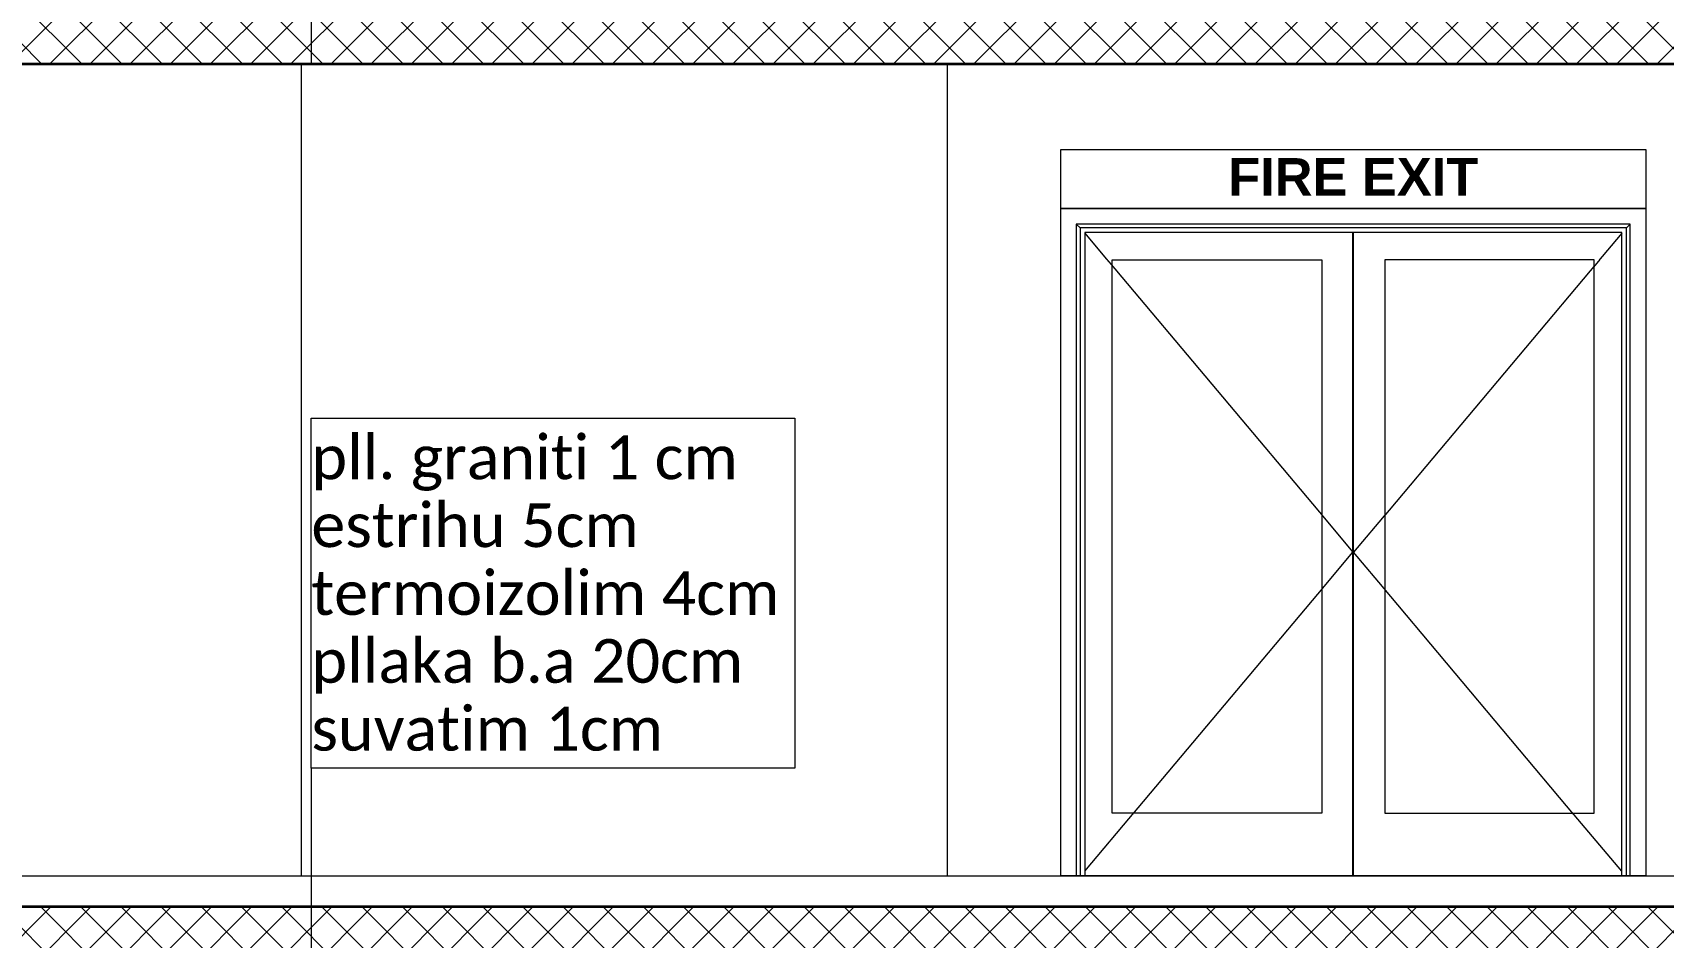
# Model space of a CAD drawing. Header units: millimetres. Extents: x -15634 to 67596, y -3027 to 55843.
# Drawn here: x 14114 to 19338, y 23598 to 26496 of the extents above; entities that cross this region are included whole.
import ezdxf

# ---------------------------------------------------------------- set-up
doc = ezdxf.new("R2010")
doc.units = ezdxf.units.MM
doc.header["$MEASUREMENT"] = 0
doc.set_wipeout_variables(frame=1)
doc.linetypes.add('Wipeout_Contour', pattern=[1000, 0, -1000])
for name, color, linetype in [('aaaa oxhakat', 7, 'Continuous'), ('Dimensioning - General', 7, 'Continuous'), ('Structural - Bearing', 7, 'Continuous'), ('Structural - Combined', 7, 'Continuous')]:
    doc.layers.add(name, color=color, linetype=linetype)
for name, color, linetype, lineweight, true_color in [('aaaa oxhakat _Pen_No__82', 7, 'Continuous', 20, 0xaaaaaa), ('Dimensioning - General_Pen_No__61', 7, 'Continuous', 20, 0x6a6a6a), ('Dimensioning - General_Pen_No__88', 7, 'Continuous', 20, 0xfd4435), ('Drawing & Figure_Pen_No__61', 7, 'Continuous', 20, 0x6a6a6a), ('Structural - Bearing_Pen_No__61', 7, 'Continuous', 20, 0x6a6a6a), ('Structural - Bearing_Pen_No__82', 7, 'Continuous', 20, 0xaaaaaa), ('Structural - Combined_Pen_No__82', 7, 'Continuous', 20, 0xaaaaaa)]:
    doc.layers.add(name, color=color, linetype=linetype, lineweight=lineweight, true_color=true_color)
for name, color, linetype, lineweight in [('Drawing & Figure_Pen_No__1', 7, 'Continuous', 13), ('Structural - Bearing_Pen_No__1', 7, 'Continuous', 13), ('Structural - Bearing_Pen_No__7', 7, 'Continuous', 35)]:
    doc.layers.add(name, color=color, linetype=linetype, lineweight=lineweight)
doc.styles.add('GENERATED_STYLE_2', font='arialbd.ttf')
doc.styles.add('GENERATED_STYLE_6', font='calibril.ttf')
doc.dimstyles.new('GENERATED_STYLE__3', dxfattribs={"dimtxt": 195.999997, "dimasz": 106.4, "dimexe": 0.18, "dimexo": 0.0625, "dimgap": 0.09, "dimtad": 1, "dimdec": 0, "dimlfac": 0.1, "dimzin": 0, "dimdsep": 46, "dimtxsty": 'GENERATED_STYLE_6', "dimblk": 'ARROWHEAD_2', "dimblk1": 'ARROWHEAD_2', "dimblk2": 'ARROWHEAD_2', "dimcen": 0.09, "dimse1": 1, "dimse2": 1, "dimclrd": 256, "dimclre": 256, "dimclrt": 256, "dimadec": 0, "dimazin": 0, "dimtfac": 1, "dimtdec": 4, "dimtmove": 0, "dimatfit": 3, "dimfxl": 1, "dimtolj": 1, "dimtzin": 0, "dimarcsym": 0})
pattern_1 = [(45, (0, 0), (-64.34671, 64.34671), []), (135, (0, 0), (64.34671, 64.34671), [])]

# ---------------------------------------------------------------- blocks, each defined once
blk = doc.blocks.new('*D50')
at = {"layer": 'Dimensioning - General_Pen_No__61', "color": 251, "linetype": 'Continuous', "lineweight": 20, "true_color": 0x6a6a6a, "transparency": 16777216}
for p, q in [((27454.4, 23736), (27594.4, 23655.2)), ((27629.4, 23695.6), (27419.4, 23695.6)), ((27524.4, 23495.6), (27524.4, 23695.6)), ((27454.4, 23536), (27594.4, 23455.2)), ((27629.4, 23495.6), (27419.4, 23495.6))]:
    blk.add_line(p, q, dxfattribs=at)
blk = doc.blocks.new('ARROWHEAD_2')
at = {"color": 0, "linetype": 'Continuous', "lineweight": 0}
for p, q in [((-0.378, -0.655), (0.378, 0.655)), ((0, 0), (-1, 0))]:
    blk.add_line(p, q, dxfattribs=at)
blk = doc.blocks.new('*D51')
at = {"layer": 'Dimensioning - General_Pen_No__61', "color": 251, "linetype": 'Continuous', "lineweight": 20, "true_color": 0x6a6a6a, "transparency": 16777216}
for p, q in [((27454.4, 26436), (27594.4, 26355.2)), ((27629.4, 26395.6), (27419.4, 26395.6)), ((27524.4, 23695.6), (27524.4, 26395.6)), ((27454.4, 23736), (27594.4, 23655.2)), ((27629.4, 23695.6), (27419.4, 23695.6))]:
    blk.add_line(p, q, dxfattribs=at)
at = {"layer": 'Dimensioning - General_Pen_No__88', "color": 20, "lineweight": 20, "true_color": 0xfd4435, "transparency": 16777216, "char_height": 196, "attachment_point": 7, "rotation": 90, "style": 'GENERATED_STYLE_6'}
for s, insert in [('\\A1;{\\pql;\\fCalibri Light|b0|i0|c0|p34;20}', (27485.2, 26037.4)), ('\\A1;{\\pql;\\fCalibri Light|b0|i0|c0|p34;270}', (27485.2, 24807.3))]:
    blk.add_mtext(s, dxfattribs=dict(at, insert=insert))
blk = doc.blocks.new('*D52')
at = {"layer": 'Dimensioning - General_Pen_No__61', "color": 251, "linetype": 'Continuous', "lineweight": 20, "true_color": 0x6a6a6a, "transparency": 16777216}
for p, q in [((27629.4, 26595.6), (27419.4, 26595.6)), ((27454.4, 26636), (27594.4, 26555.2)), ((27524.4, 26395.6), (27524.4, 26595.6)), ((27454.4, 26436), (27594.4, 26355.2)), ((27629.4, 26395.6), (27419.4, 26395.6))]:
    blk.add_line(p, q, dxfattribs=at)
blk = doc.blocks.new('*D98')
at = {"layer": 'Dimensioning - General_Pen_No__61', "color": 251, "linetype": 'Continuous', "lineweight": 20, "true_color": 0x6a6a6a, "transparency": 16777216}
for p, q in [((28004.4, 23736), (28144.4, 23655.2)), ((28179.4, 23695.6), (27969.4, 23695.6)), ((28074.4, 23495.6), (28074.4, 23695.6)), ((28004.4, 23536), (28144.4, 23455.2)), ((28179.4, 23495.6), (27969.4, 23495.6))]:
    blk.add_line(p, q, dxfattribs=at)
blk = doc.blocks.new('*D99')
at = {"layer": 'Dimensioning - General_Pen_No__61', "color": 251, "linetype": 'Continuous', "lineweight": 20, "true_color": 0x6a6a6a, "transparency": 16777216}
for p, q in [((28004.4, 26436), (28144.4, 26355.2)), ((28179.4, 26395.6), (27969.4, 26395.6)), ((28074.4, 23695.6), (28074.4, 26395.6)), ((28004.4, 23736), (28144.4, 23655.2)), ((28179.4, 23695.6), (27969.4, 23695.6))]:
    blk.add_line(p, q, dxfattribs=at)
at = {"layer": 'Dimensioning - General_Pen_No__88', "color": 20, "lineweight": 20, "true_color": 0xfd4435, "transparency": 16777216, "char_height": 196, "attachment_point": 7, "rotation": 90, "style": 'GENERATED_STYLE_6'}
for s, insert in [('\\A1;{\\pql;\\fCalibri Light|b0|i0|c0|p34;20}', (28035.2, 26037.4)), ('\\A1;{\\pql;\\fCalibri Light|b0|i0|c0|p34;270}', (28035.2, 24807.3))]:
    blk.add_mtext(s, dxfattribs=dict(at, insert=insert))
blk = doc.blocks.new('*D100')
at = {"layer": 'Dimensioning - General_Pen_No__61', "color": 251, "linetype": 'Continuous', "lineweight": 20, "true_color": 0x6a6a6a, "transparency": 16777216}
for p, q in [((28179.4, 26595.6), (27969.4, 26595.6)), ((28004.4, 26636), (28144.4, 26555.2)), ((28074.4, 26395.6), (28074.4, 26595.6)), ((28004.4, 26436), (28144.4, 26355.2)), ((28179.4, 26395.6), (27969.4, 26395.6))]:
    blk.add_line(p, q, dxfattribs=at)
blk = doc.blocks.new('*D127')
at = {"layer": 'Dimensioning - General_Pen_No__61', "color": 251, "linetype": 'Continuous', "lineweight": 20, "true_color": 0x6a6a6a, "transparency": 16777216}
for p, q in [((28554.4, 23736), (28694.4, 23655.2)), ((28729.4, 23695.6), (28519.4, 23695.6)), ((28624.4, 20795.6), (28624.4, 23695.6)), ((28729.4, 20795.6), (28519.4, 20795.6)), ((28554.4, 20836), (28694.4, 20755.2))]:
    blk.add_line(p, q, dxfattribs=at)
at = {"layer": 'Dimensioning - General_Pen_No__88', "color": 20, "lineweight": 20, "true_color": 0xfd4435, "transparency": 16777216, "insert": (28585.2, 22007.3), "char_height": 196, "attachment_point": 7, "rotation": 90, "style": 'GENERATED_STYLE_6'}
blk.add_mtext('\\A1;{\\pql;\\fCalibri Light|b0|i0|c0|p34;290}', dxfattribs=at)
blk = doc.blocks.new('*D128')
at = {"layer": 'Dimensioning - General_Pen_No__61', "color": 251, "linetype": 'Continuous', "lineweight": 20, "true_color": 0x6a6a6a, "transparency": 16777216}
for p, q in [((28729.4, 26595.6), (28519.4, 26595.6)), ((28554.4, 26636), (28694.4, 26555.2)), ((28624.4, 23695.6), (28624.4, 26595.6)), ((28554.4, 23736), (28694.4, 23655.2)), ((28729.4, 23695.6), (28519.4, 23695.6))]:
    blk.add_line(p, q, dxfattribs=at)
at = {"layer": 'Dimensioning - General_Pen_No__88', "color": 20, "lineweight": 20, "true_color": 0xfd4435, "transparency": 16777216, "insert": (28585.2, 24907.3), "char_height": 196, "attachment_point": 7, "rotation": 90, "style": 'GENERATED_STYLE_6'}
blk.add_mtext('\\A1;{\\pql;\\fCalibri Light|b0|i0|c0|p34;290}', dxfattribs=at)
blk = doc.blocks.new('*D146')
at = {"layer": 'Dimensioning - General_Pen_No__61', "color": 251, "linetype": 'Continuous', "lineweight": 20, "true_color": 0x6a6a6a, "transparency": 16777216}
for p, q in [((34964.9, 23736), (35104.9, 23655.2)), ((35139.9, 23695.6), (34929.9, 23695.6)), ((35034.9, 23495.6), (35034.9, 23695.6)), ((34964.9, 23536), (35104.9, 23455.2)), ((35139.9, 23495.6), (34929.9, 23495.6))]:
    blk.add_line(p, q, dxfattribs=at)
blk = doc.blocks.new('*D147')
at = {"layer": 'Dimensioning - General_Pen_No__61', "color": 251, "linetype": 'Continuous', "lineweight": 20, "true_color": 0x6a6a6a, "transparency": 16777216}
for p, q in [((34964.9, 26436), (35104.9, 26355.2)), ((35139.9, 26395.6), (34929.9, 26395.6)), ((35034.9, 23695.6), (35034.9, 26395.6)), ((34964.9, 23736), (35104.9, 23655.2)), ((35139.9, 23695.6), (34929.9, 23695.6))]:
    blk.add_line(p, q, dxfattribs=at)
at = {"layer": 'Dimensioning - General_Pen_No__88', "color": 20, "lineweight": 20, "true_color": 0xfd4435, "transparency": 16777216, "char_height": 196, "attachment_point": 7, "rotation": 90, "style": 'GENERATED_STYLE_6'}
for s, insert in [('\\A1;{\\pql;\\fCalibri Light|b0|i0|c0|p34;20}', (34995.7, 26037.4)), ('\\A1;{\\pql;\\fCalibri Light|b0|i0|c0|p34;270}', (34995.7, 24807.3))]:
    blk.add_mtext(s, dxfattribs=dict(at, insert=insert))
blk = doc.blocks.new('*D148')
at = {"layer": 'Dimensioning - General_Pen_No__61', "color": 251, "linetype": 'Continuous', "lineweight": 20, "true_color": 0x6a6a6a, "transparency": 16777216}
for p, q in [((35139.9, 26595.6), (34929.9, 26595.6)), ((34964.9, 26636), (35104.9, 26555.2)), ((35034.9, 26395.6), (35034.9, 26595.6)), ((34964.9, 26436), (35104.9, 26355.2)), ((35139.9, 26395.6), (34929.9, 26395.6))]:
    blk.add_line(p, q, dxfattribs=at)
blk = doc.blocks.new('*D194')
at = {"layer": 'Dimensioning - General_Pen_No__61', "color": 251, "linetype": 'Continuous', "lineweight": 20, "true_color": 0x6a6a6a, "transparency": 16777216}
for p, q in [((35514.9, 23736), (35654.9, 23655.2)), ((35689.9, 23695.6), (35479.9, 23695.6)), ((35584.9, 23495.6), (35584.9, 23695.6)), ((35514.9, 23536), (35654.9, 23455.2)), ((35689.9, 23495.6), (35479.9, 23495.6))]:
    blk.add_line(p, q, dxfattribs=at)
blk = doc.blocks.new('*D195')
at = {"layer": 'Dimensioning - General_Pen_No__61', "color": 251, "linetype": 'Continuous', "lineweight": 20, "true_color": 0x6a6a6a, "transparency": 16777216}
for p, q in [((35514.9, 26436), (35654.9, 26355.2)), ((35689.9, 26395.6), (35479.9, 26395.6)), ((35584.9, 23695.6), (35584.9, 26395.6)), ((35514.9, 23736), (35654.9, 23655.2)), ((35689.9, 23695.6), (35479.9, 23695.6))]:
    blk.add_line(p, q, dxfattribs=at)
at = {"layer": 'Dimensioning - General_Pen_No__88', "color": 20, "lineweight": 20, "true_color": 0xfd4435, "transparency": 16777216, "char_height": 196, "attachment_point": 7, "rotation": 90, "style": 'GENERATED_STYLE_6'}
for s, insert in [('\\A1;{\\pql;\\fCalibri Light|b0|i0|c0|p34;20}', (35545.7, 26037.4)), ('\\A1;{\\pql;\\fCalibri Light|b0|i0|c0|p34;270}', (35545.7, 24807.3))]:
    blk.add_mtext(s, dxfattribs=dict(at, insert=insert))
blk = doc.blocks.new('*D196')
at = {"layer": 'Dimensioning - General_Pen_No__61', "color": 251, "linetype": 'Continuous', "lineweight": 20, "true_color": 0x6a6a6a, "transparency": 16777216}
for p, q in [((35689.9, 26595.6), (35479.9, 26595.6)), ((35514.9, 26636), (35654.9, 26555.2)), ((35584.9, 26395.6), (35584.9, 26595.6)), ((35514.9, 26436), (35654.9, 26355.2)), ((35689.9, 26395.6), (35479.9, 26395.6))]:
    blk.add_line(p, q, dxfattribs=at)
blk = doc.blocks.new('*D223')
at = {"layer": 'Dimensioning - General_Pen_No__61', "color": 251, "linetype": 'Continuous', "lineweight": 20, "true_color": 0x6a6a6a, "transparency": 16777216}
for p, q in [((36064.9, 23736), (36204.9, 23655.2)), ((36239.9, 23695.6), (36029.9, 23695.6)), ((36134.9, 20795.6), (36134.9, 23695.6)), ((36239.9, 20795.6), (36029.9, 20795.6)), ((36064.9, 20836), (36204.9, 20755.2))]:
    blk.add_line(p, q, dxfattribs=at)
at = {"layer": 'Dimensioning - General_Pen_No__88', "color": 20, "lineweight": 20, "true_color": 0xfd4435, "transparency": 16777216, "insert": (36095.7, 22007.3), "char_height": 196, "attachment_point": 7, "rotation": 90, "style": 'GENERATED_STYLE_6'}
blk.add_mtext('\\A1;{\\pql;\\fCalibri Light|b0|i0|c0|p34;290}', dxfattribs=at)
blk = doc.blocks.new('*D224')
at = {"layer": 'Dimensioning - General_Pen_No__61', "color": 251, "linetype": 'Continuous', "lineweight": 20, "true_color": 0x6a6a6a, "transparency": 16777216}
for p, q in [((36239.9, 26595.6), (36029.9, 26595.6)), ((36064.9, 26636), (36204.9, 26555.2)), ((36134.9, 23695.6), (36134.9, 26595.6)), ((36064.9, 23736), (36204.9, 23655.2)), ((36239.9, 23695.6), (36029.9, 23695.6))]:
    blk.add_line(p, q, dxfattribs=at)
at = {"layer": 'Dimensioning - General_Pen_No__88', "color": 20, "lineweight": 20, "true_color": 0xfd4435, "transparency": 16777216, "insert": (36095.7, 24907.3), "char_height": 196, "attachment_point": 7, "rotation": 90, "style": 'GENERATED_STYLE_6'}
blk.add_mtext('\\A1;{\\pql;\\fCalibri Light|b0|i0|c0|p34;290}', dxfattribs=at)

msp = doc.modelspace()

# ---------------------------------------------------------------- texts
at = {"layer": 'Drawing & Figure_Pen_No__1', "color": 7, "linetype": 'Continuous', "lineweight": 13, "insert": (18344.4, 25973.8), "char_height": 120, "attachment_point": 8, "style": 'GENERATED_STYLE_2'}
msp.add_mtext('\\A1;{\\pqc;\\fArial|b1|i0|c0|p34;FIRE EXIT}', dxfattribs=at)

# ---------------------------------------------------------------- wipeouts: each hides what was drawn before it
at = {"color": 254, "linetype": 'Wipeout_Contour', "lineweight": 0, "ltscale": 117139.401787}
msp.add_wipeout([(14974.4, 23695.6), (15344.4, 23695.6), (15344.4, 26395.6), (14974.4, 26395.6)], dxfattribs=at).dxf.layer = 'aaaa oxhakat'
at = {"color": 254, "linetype": 'Wipeout_Contour', "lineweight": 0, "ltscale": 121468.298094}
msp.add_wipeout([(17469.4, 25870.6), (17457.4, 25882.6), (17457.4, 23795.6), (17469.4, 23795.6)], dxfattribs=at).dxf.layer = 'Structural - Bearing'
at = {"color": 254, "linetype": 'Wipeout_Contour', "lineweight": 0, "ltscale": 125656.814529}
msp.add_wipeout([(19219.4, 23795.6), (19231.4, 23795.6), (19231.4, 25882.6), (19219.4, 25870.6)], dxfattribs=at).dxf.layer = 'Structural - Bearing'
at = {"color": 254, "linetype": 'Wipeout_Contour', "lineweight": 0, "ltscale": 124456.005691}
msp.add_wipeout([(18343.4, 25230.9), (18343.4, 25030.9), (18345.4, 25030.9), (18345.4, 25230.9)], dxfattribs=at).dxf.layer = 'Structural - Combined'

# ---------------------------------------------------------------- next in the draw order: linework, layer by layer
at = {"layer": 'Structural - Bearing_Pen_No__61', "color": 251, "linetype": 'Continuous', "lineweight": 20, "true_color": 0x6a6a6a}
for points in [[(15007.1, 27040.4), (15007.1, 26395.6)], [(15007.1, 24140.4), (15007.1, 23495.6)]]:
    msp.add_lwpolyline(points, dxfattribs=at)

# ---------------------------------------------------------------- next in the draw order: wipeouts: each hides what was drawn before it
at = {"color": 254, "linetype": 'Wipeout_Contour', "lineweight": 0, "ltscale": 115890.889661}
msp.add_wipeout([(14114.4, 23695.6), (14974.4, 23695.6), (14974.4, 26395.6), (14114.4, 26395.6)], dxfattribs=at).dxf.layer = 'Structural - Bearing'
at = {"color": 254, "linetype": 'Wipeout_Contour', "lineweight": 0, "ltscale": 119370.740233}
msp.add_wipeout([(15344.4, 23695.6), (17044.4, 23695.6), (17044.4, 26395.6), (15344.4, 26395.6)], dxfattribs=at).dxf.layer = 'Structural - Bearing'
at = {"color": 254, "linetype": 'Wipeout_Contour', "lineweight": 0, "ltscale": 157424.922769}
msp.add_wipeout([(18343.4, 25855.6), (18343.4, 25230.9), (18345.4, 25230.9), (18345.4, 25767.6), (18345.4, 25855.6)], dxfattribs=at).dxf.layer = 'Structural - Bearing'
at = {"color": 254, "linetype": 'Wipeout_Contour', "lineweight": 0, "ltscale": 123914.886607}
msp.add_wipeout([(18343.4, 24895.6), (18345.4, 24895.6), (18345.4, 25030.9), (18343.4, 25030.9)], dxfattribs=at).dxf.layer = 'Structural - Bearing'

# ---------------------------------------------------------------- next in the draw order: hatches: boundary and pattern name
at = {"layer": 'Structural - Bearing_Pen_No__1', "linetype": 'Continuous', "lineweight": 13}
h = msp.add_hatch(dxfattribs=at)
h.set_pattern_fill('CONCRETE_BLOCK', style=0, pattern_type=2)
h.set_pattern_definition(pattern_1)
h.paths.add_polyline_path([(-655.6, 26395.6), (44144.4, 26395.6), (44144.4, 26595.6), (-655.6, 26595.6)])
h = msp.add_hatch(dxfattribs=at)
h.set_pattern_fill('CONCRETE_BLOCK', style=0, pattern_type=2)
h.set_pattern_definition(pattern_1)
h.paths.add_polyline_path([(-655.6, 23495.6), (44144.4, 23495.6), (44144.4, 23695.6), (-655.6, 23695.6)])

# ---------------------------------------------------------------- next in the draw order: linework, layer by layer
at = {"layer": 'aaaa oxhakat _Pen_No__82', "color": 253, "linetype": 'Continuous', "lineweight": 20, "true_color": 0xaaaaaa}
msp.add_line((14974.4, 26395.6), (14974.4, 23795.6), dxfattribs=at)
at = {"layer": 'Drawing & Figure_Pen_No__61', "color": 251, "linetype": 'Continuous', "lineweight": 20, "true_color": 0x6a6a6a, "flags": 128}
msp.add_lwpolyline([(15007.1, 25260.4), (16555.5, 25260.4), (16555.5, 24140.4), (15007.1, 24140.4)], close=True, dxfattribs=at)
at = {"layer": 'Structural - Bearing_Pen_No__1', "color": 7, "linetype": 'Continuous', "lineweight": 13}
for p, q in [((-655.6, 26395.6), (44144.4, 26395.6)), ((6604.4, 23695.6), (36884.4, 23695.6))]:
    msp.add_line(p, q, dxfattribs=at)
at = {"layer": 'Structural - Bearing_Pen_No__7', "color": 7, "linetype": 'Continuous', "lineweight": 35, "flags": 128}
for points in [[(-655.6, 26395.6), (44144.4, 26395.6), (44144.4, 26595.6), (-655.6, 26595.6)], [(-655.6, 23495.6), (44144.4, 23495.6), (44144.4, 23695.6), (-655.6, 23695.6)]]:
    msp.add_lwpolyline(points, close=True, dxfattribs=at)
at = {"layer": 'Structural - Bearing_Pen_No__82', "color": 253, "linetype": 'Continuous', "lineweight": 20, "true_color": 0xaaaaaa}
msp.add_line((17044.4, 23795.6), (17044.4, 26395.6), dxfattribs=at)

# ---------------------------------------------------------------- next in the draw order: texts
at = {"layer": 'Drawing & Figure_Pen_No__61', "color": 251, "linetype": 'Continuous', "lineweight": 20, "true_color": 0x6a6a6a, "insert": (15007.1, 24194.5), "char_height": 140, "attachment_point": 7, "line_spacing_factor": 0.931144, "style": 'GENERATED_STYLE_6'}
msp.add_mtext('\\A1;{\\pql;\\fCalibri Light|b0|i0|c0|p34;pll. graniti 1 cm\\P\\pql;\\fCalibri Light|b0|i0|c0|p34;estrihu 5cm\\P\\pql;\\fCalibri Light|b0|i0|c0|p34;termoizolim 4cm\\P\\pql;\\fCalibri Light|b0|i0|c0|p34;pllaka b.a 20cm\\P\\pql;\\fCalibri Light|b0|i0|c0|p34;suvatim 1cm}', dxfattribs=at)

# ---------------------------------------------------------------- next in the draw order: dimensions: what is measured, and where the dimension line sits
at = {"layer": 'Dimensioning - General', "color": 251, "linetype": 'Continuous', "lineweight": 20, "true_color": 0x6a6a6a}
for base, p1, p2, picture, middle in [((28074.4, 26595.6), (-284.9, 26395.6), (-232.2, 26595.6), '*D100', (27937.2, 26186.8)), ((27524.4, 26595.6), (184.8, 26395.6), (184.8, 26595.6), '*D52', (27387.2, 26186.8)), ((35584.9, 26595.6), (7225.6, 26395.6), (7278.3, 26595.6), '*D196', (35447.7, 26186.8)), ((35034.9, 26595.6), (7695.3, 26395.6), (7695.3, 26595.6), '*D148', (34897.7, 26186.8)), ((28074.4, 23695.6), (-306, 23495.6), (-284.9, 23695.6), '*D98', (27937.2, 23286.8)), ((27524.4, 23695.6), (229.4, 23495.6), (229.4, 23695.6), '*D50', (27387.2, 23286.8)), ((28624.4, 23695.6), (2538.5, 20795.6), (2464.8, 23695.6), '*D127', (28487.2, 22231.4)), ((35584.9, 23695.6), (7204.5, 23495.6), (7225.6, 23695.6), '*D194', (35447.7, 23286.8)), ((35034.9, 23695.6), (7739.9, 23495.6), (7739.9, 23695.6), '*D146', (34897.7, 23286.8)), ((36134.9, 23695.6), (10049, 20795.6), (9975.3, 23695.6), '*D223', (35997.7, 22231.4))]:
    dim = msp.add_linear_dim(base=base, p1=p1, p2=p2, angle=90, dimstyle='GENERATED_STYLE__3', dxfattribs=at)
    dim.commit()
    dim.dimension.update_dxf_attribs({"geometry": picture, "text_midpoint": middle, "dimtype": 160, "text_rotation": 90})

# ---------------------------------------------------------------- next in the draw order: wipeouts: each hides what was drawn before it
at = {"color": 254, "linetype": 'Wipeout_Contour', "lineweight": 0, "ltscale": 126909.780022}
msp.add_wipeout([(19231.4, 25882.6), (17457.4, 25882.6), (17469.4, 25870.6), (19219.4, 25870.6)], dxfattribs=at).dxf.layer = 'Structural - Bearing'
at = {"color": 254, "linetype": 'Wipeout_Contour', "lineweight": 0, "ltscale": 123656.604249}
msp.add_wipeout([(18343.4, 24870.6), (18345.4, 24870.6), (18345.4, 24895.6), (18343.4, 24895.6)], dxfattribs=at).dxf.layer = 'Structural - Bearing'

# ---------------------------------------------------------------- next in the draw order: wipeouts: each hides what was drawn before it
at = {"color": 254, "linetype": 'Wipeout_Contour', "lineweight": 0, "ltscale": 121448.438725}
msp.add_wipeout([(17407.4, 25932.6), (17407.4, 23795.6), (17457.4, 23795.6), (17457.4, 25882.6)], dxfattribs=at).dxf.layer = 'Structural - Bearing'
at = {"color": 254, "linetype": 'Wipeout_Contour', "lineweight": 0, "ltscale": 125782.539363}
msp.add_wipeout([(19281.4, 23795.6), (19281.4, 25932.6), (19231.4, 25882.6), (19231.4, 23795.6)], dxfattribs=at).dxf.layer = 'Structural - Bearing'
at = {"color": 254, "linetype": 'Wipeout_Contour', "lineweight": 0, "ltscale": 123535.910159}
msp.add_wipeout([(18343.4, 24870.6), (18343.4, 24820.6), (18345.4, 24820.6), (18345.4, 24870.6)], dxfattribs=at).dxf.layer = 'Structural - Bearing'

# ---------------------------------------------------------------- next in the draw order: wipeouts: each hides what was drawn before it
at = {"color": 254, "linetype": 'Wipeout_Contour', "lineweight": 0, "ltscale": 127013.328262}
msp.add_wipeout([(19281.4, 25932.6), (17407.4, 25932.6), (17457.4, 25882.6), (19231.4, 25882.6)], dxfattribs=at).dxf.layer = 'Structural - Bearing'
at = {"color": 254, "linetype": 'Wipeout_Contour', "lineweight": 0, "ltscale": 121464.588126}
msp.add_wipeout([(17469.4, 23795.6), (17484.4, 23795.6), (17484.4, 25855.6), (17469.4, 25855.6)], dxfattribs=at).dxf.layer = 'Structural - Bearing'
at = {"color": 254, "linetype": 'Wipeout_Contour', "lineweight": 0, "ltscale": 125590.040559}
msp.add_wipeout([(19204.4, 25855.6), (19204.4, 23795.6), (19219.4, 23795.6), (19219.4, 25855.6)], dxfattribs=at).dxf.layer = 'Structural - Bearing'
at = {"color": 254, "linetype": 'Wipeout_Contour', "lineweight": 0, "ltscale": 152023.646264}
msp.add_wipeout([(18345.4, 24820.6), (18343.4, 24820.6), (18343.4, 23795.6), (18345.4, 23795.6), (18345.4, 23995.6)], dxfattribs=at).dxf.layer = 'Structural - Bearing'

# ---------------------------------------------------------------- next in the draw order: linework, layer by layer
at = {"layer": 'Drawing & Figure_Pen_No__1', "color": 7, "linetype": 'Continuous', "lineweight": 13, "flags": 128}
msp.add_lwpolyline([(17407.4, 26121.2), (19281.4, 26121.2), (19281.4, 25932.6), (17407.4, 25932.6)], close=True, dxfattribs=at)
at = {"layer": 'Structural - Bearing_Pen_No__82', "color": 253, "linetype": 'Continuous', "lineweight": 20, "true_color": 0xaaaaaa}
for p, q in [((17407.4, 23795.6), (17407.4, 25932.6)), ((17407.4, 25932.6), (19281.4, 25932.6)), ((19281.4, 25932.6), (19281.4, 23795.6)), ((17457.4, 23795.6), (17407.4, 23795.6)), ((19281.4, 23795.6), (19231.4, 23795.6))]:
    msp.add_line(p, q, dxfattribs=at)

# ---------------------------------------------------------------- next in the draw order: wipeouts: each hides what was drawn before it
at = {"color": 254, "linetype": 'Wipeout_Contour', "lineweight": 0, "ltscale": 190284.329234}
msp.add_wipeout([(19219.4, 25870.6), (17469.4, 25870.6), (17469.4, 25855.6), (17484.4, 25855.6), (19204.4, 25855.6), (19219.4, 25855.6)], dxfattribs=at).dxf.layer = 'Structural - Bearing'
at = {"color": 254, "linetype": 'Wipeout_Contour', "lineweight": 0, "ltscale": 121760.371569}
msp.add_wipeout([(17572.4, 25767.6), (17484.4, 25767.6), (17484.4, 23995.6), (17572.4, 23995.6)], dxfattribs=at).dxf.layer = 'Structural - Bearing'
at = {"color": 254, "linetype": 'Wipeout_Contour', "lineweight": 0, "ltscale": 123548.745075}
msp.add_wipeout([(18343.4, 23995.6), (18343.4, 25767.6), (18243.4, 25767.6), (18243.4, 23995.6)], dxfattribs=at).dxf.layer = 'Structural - Bearing'
at = {"color": 254, "linetype": 'Wipeout_Contour', "lineweight": 0, "ltscale": 125634.837806}
msp.add_wipeout([(19116.4, 23995.6), (19204.4, 23995.6), (19204.4, 25767.6), (19116.4, 25767.6)], dxfattribs=at).dxf.layer = 'Structural - Bearing'

# ---------------------------------------------------------------- next in the draw order: linework, layer by layer
at = {"layer": 'Structural - Bearing_Pen_No__82', "color": 253, "linetype": 'Continuous', "lineweight": 20, "true_color": 0xaaaaaa}
for p, q in [((17457.4, 25882.6), (17457.4, 23795.6)), ((19231.4, 25882.6), (17457.4, 25882.6)), ((19231.4, 23795.6), (19231.4, 25882.6))]:
    msp.add_line(p, q, dxfattribs=at)

# ---------------------------------------------------------------- next in the draw order: wipeouts: each hides what was drawn before it
at = {"color": 254, "linetype": 'Wipeout_Contour', "lineweight": 0, "ltscale": 188443.659691}
msp.add_wipeout([(18343.4, 25855.6), (17484.4, 25855.6), (17484.4, 25767.6), (17572.4, 25767.6), (18243.4, 25767.6), (18343.4, 25767.6)], dxfattribs=at).dxf.layer = 'Structural - Bearing'
at = {"color": 254, "linetype": 'Wipeout_Contour', "lineweight": 0, "ltscale": 179353.142245}
msp.add_wipeout([(17484.4, 23795.6), (18343.4, 23795.6), (18343.4, 23995.6), (18243.4, 23995.6), (17572.4, 23995.6), (17484.4, 23995.6)], dxfattribs=at).dxf.layer = 'Structural - Bearing'

# ---------------------------------------------------------------- next in the draw order: linework, layer by layer
at = {"layer": 'Structural - Bearing_Pen_No__82', "color": 253, "linetype": 'Continuous', "lineweight": 20, "true_color": 0xaaaaaa}
for p, q in [((17457.4, 25882.6), (17469.4, 25870.6)), ((17469.4, 25870.6), (17469.4, 23795.6)), ((17484.4, 25855.6), (17484.4, 23795.6)), ((17469.4, 23795.6), (17457.4, 23795.6))]:
    msp.add_line(p, q, dxfattribs=at)

# ---------------------------------------------------------------- next in the draw order: wipeouts: each hides what was drawn before it
at = {"color": 254, "linetype": 'Wipeout_Contour', "lineweight": 0, "ltscale": 122645.993237}
msp.add_wipeout([(17572.4, 23995.6), (18243.4, 23995.6), (18243.4, 25767.6), (17572.4, 25767.6)], dxfattribs=at).dxf.layer = 'Structural - Bearing'
at = {"color": 254, "linetype": 'Wipeout_Contour', "lineweight": 0, "ltscale": 123790.953523}
msp.add_wipeout([(18345.4, 23995.6), (18445.4, 23995.6), (18445.4, 25767.6), (18345.4, 25767.6)], dxfattribs=at).dxf.layer = 'Structural - Bearing'

# ---------------------------------------------------------------- next in the draw order: linework, layer by layer
at = {"layer": 'Structural - Bearing_Pen_No__82', "color": 253, "linetype": 'Continuous', "lineweight": 20, "true_color": 0xaaaaaa}
for p, q in [((17572.4, 23995.6), (17572.4, 25767.6)), ((17572.4, 25767.6), (18243.4, 25767.6)), ((18243.4, 25767.6), (18243.4, 23995.6)), ((18345.4, 24895.6), (18343.4, 24895.6)), ((18345.4, 24870.6), (18343.4, 24870.6)), ((18343.4, 24820.6), (18345.4, 24820.6)), ((18243.4, 23995.6), (17572.4, 23995.6))]:
    msp.add_line(p, q, dxfattribs=at)
at = {"layer": 'Structural - Combined_Pen_No__82', "color": 253, "linetype": 'Continuous', "lineweight": 20, "true_color": 0xaaaaaa}
for p, q in [((18343.4, 25230.9), (18345.4, 25230.9)), ((18343.4, 25030.9), (18345.4, 25030.9))]:
    msp.add_line(p, q, dxfattribs=at)

# ---------------------------------------------------------------- next in the draw order: wipeouts: each hides what was drawn before it
at = {"color": 254, "linetype": 'Wipeout_Contour', "lineweight": 0, "ltscale": 191450.719603}
msp.add_wipeout([(19204.4, 25855.6), (18345.4, 25855.6), (18345.4, 25767.6), (18445.4, 25767.6), (19116.4, 25767.6), (19204.4, 25767.6)], dxfattribs=at).dxf.layer = 'Structural - Bearing'
at = {"color": 254, "linetype": 'Wipeout_Contour', "lineweight": 0, "ltscale": 182510.00404}
msp.add_wipeout([(18345.4, 23795.6), (19204.4, 23795.6), (19204.4, 23995.6), (19116.4, 23995.6), (18445.4, 23995.6), (18345.4, 23995.6)], dxfattribs=at).dxf.layer = 'Structural - Bearing'

# ---------------------------------------------------------------- next in the draw order: linework, layer by layer
at = {"layer": 'Structural - Bearing_Pen_No__61', "color": 251, "linetype": 'Continuous', "lineweight": 20, "true_color": 0x6a6a6a}
msp.add_lwpolyline([(6604.4, 23795.6), (36884.4, 23795.6)], dxfattribs=at)
at = {"layer": 'Structural - Bearing_Pen_No__82', "color": 253, "linetype": 'Continuous', "lineweight": 20, "true_color": 0xaaaaaa}
for p, q in [((19219.4, 25870.6), (17469.4, 25870.6)), ((19219.4, 25870.6), (19231.4, 25882.6)), ((19219.4, 23795.6), (19219.4, 25870.6)), ((19204.4, 25855.6), (17484.4, 25855.6)), ((17484.4, 25853.3), (18343.4, 24831.6)), ((18343.4, 25767.6), (18343.4, 25855.6)), ((18345.4, 25767.6), (18345.4, 25855.6)), ((19204.4, 23795.6), (19204.4, 25855.6)), ((18343.4, 23995.6), (18343.4, 25767.6)), ((18345.4, 23995.6), (18345.4, 25767.6)), ((17484.4, 23809.9), (18343.4, 24831.6)), ((18343.4, 23795.6), (18343.4, 23995.6)), ((18345.4, 23795.6), (18345.4, 23995.6)), ((19219.4, 23795.6), (17469.4, 23795.6)), ((19231.4, 23795.6), (19219.4, 23795.6))]:
    msp.add_line(p, q, dxfattribs=at)

# ---------------------------------------------------------------- next in the draw order: wipeouts: each hides what was drawn before it
at = {"color": 254, "linetype": 'Wipeout_Contour', "lineweight": 0, "ltscale": 124718.648607}
msp.add_wipeout([(19116.4, 23995.6), (19116.4, 25767.6), (18445.4, 25767.6), (18445.4, 23995.6)], dxfattribs=at).dxf.layer = 'Structural - Bearing'

# ---------------------------------------------------------------- next in the draw order: linework, layer by layer
at = {"layer": 'Structural - Bearing_Pen_No__82', "color": 253, "linetype": 'Continuous', "lineweight": 20, "true_color": 0xaaaaaa}
for p, q in [((19204.4, 25853.3), (18345.4, 24831.6)), ((18445.4, 25767.6), (18445.4, 23995.6)), ((19116.4, 25767.6), (18445.4, 25767.6)), ((19116.4, 23995.6), (19116.4, 25767.6)), ((19204.4, 23809.9), (18345.4, 24831.6)), ((18445.4, 23995.6), (19116.4, 23995.6))]:
    msp.add_line(p, q, dxfattribs=at)

# ---------------------------------------------------------------- next in the draw order: dimensions: what is measured, and where the dimension line sits
at = {"layer": 'Dimensioning - General', "color": 251, "linetype": 'Continuous', "lineweight": 20, "true_color": 0x6a6a6a}
for base, p1, p2, picture, middle in [((28624.4, 26595.6), (2464.8, 23695.6), (2159.1, 26595.6), '*D128', (28487.2, 25131.4)), ((36134.9, 26595.6), (9975.3, 23695.6), (9669.6, 26595.6), '*D224', (35997.7, 25131.4)), ((28074.4, 26395.6), (-284.9, 23695.6), (-284.9, 26395.6), '*D99', (27937.2, 25031.4)), ((27524.4, 26395.6), (229.4, 23695.6), (184.8, 26395.6), '*D51', (27387.2, 25031.4)), ((35584.9, 26395.6), (7225.6, 23695.6), (7225.6, 26395.6), '*D195', (35447.7, 25031.4)), ((35034.9, 26395.6), (7739.9, 23695.6), (7695.3, 26395.6), '*D147', (34897.7, 25031.4))]:
    dim = msp.add_linear_dim(base=base, p1=p1, p2=p2, angle=90, dimstyle='GENERATED_STYLE__3', dxfattribs=at)
    dim.commit()
    dim.dimension.update_dxf_attribs({"geometry": picture, "text_midpoint": middle, "dimtype": 160, "text_rotation": 90})

doc.saveas('drawing.dxf')
